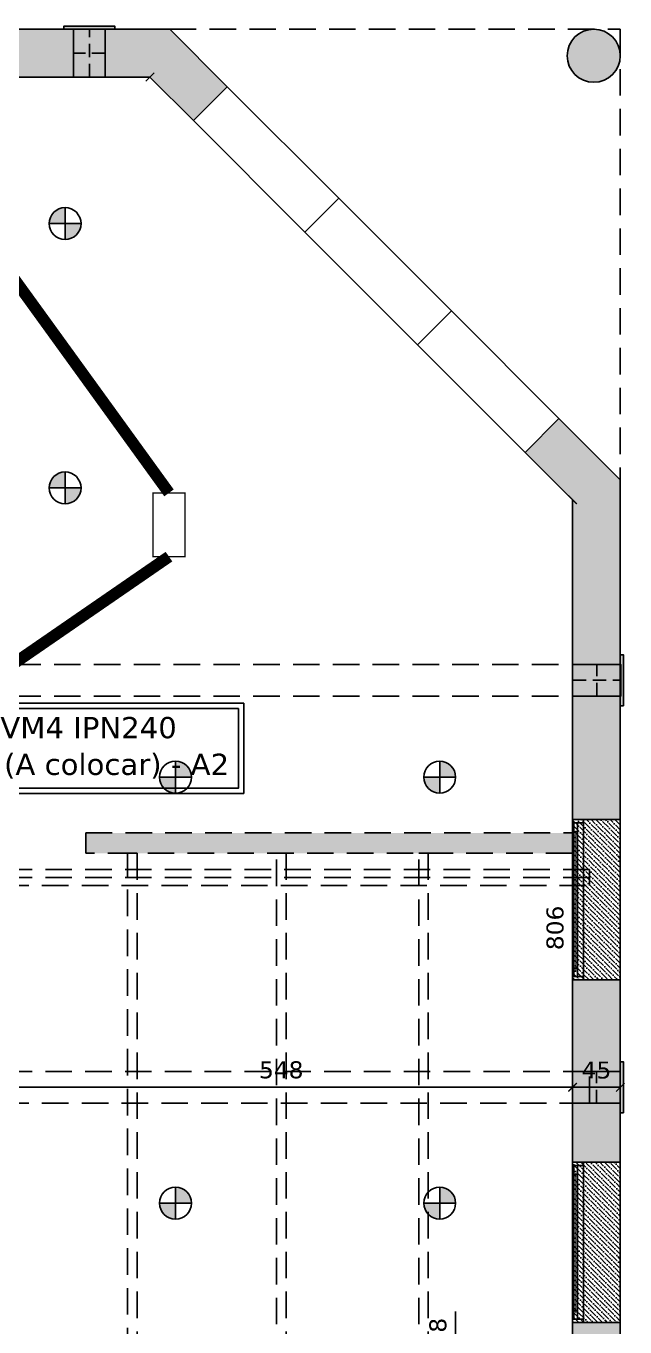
# Model space of a CAD drawing. Header units: millimetres. Extents: x 58411 to 366943, y -302717 to -95300.
# Drawn here: x 327891 to 333532, y -218416 to -206171 of the extents above; entities that cross this region are included whole.
import ezdxf

# ---------------------------------------------------------------- set-up
doc = ezdxf.new("R2010")
doc.units = ezdxf.units.MM
doc.header["$LTSCALE"] = 1000
doc.linetypes.add('HIDDEN', pattern=[0.375, 0.25, -0.125])
for name, color, linetype in [('A-Cotas 100', 191, 'Continuous'), ('A-Des-CAMARAS Existentes', 7, 'Continuous'), ('A-Des-Rejillas Existentes', 6, 'Continuous'), ('A-Estru-dinteles', 221, 'Continuous'), ('A-Mur-Nuevo', 5, 'Continuous'), ('A-Murex', 52, 'Continuous'), ('A-Muros', 3, 'Continuous'), ('A-Murvis', 1, 'Continuous'), ('A-Vigas Proy', 201, 'HIDDEN'), ('H-Hach mur exis', 24, 'Continuous'), ('I-Electricidad Nave', 2, 'Continuous')]:
    doc.layers.add(name, color=color, linetype=linetype)
doc.styles.add('A-Verdana', font='verdana.ttf')
doc.linetypes.add('FENCELINE1', pattern='A,6.35,-2.54,[133,ltypeshp.shx,S=2.54,R=0,X=-2.54,Y=0],-2.54,25.4', length=36.83)
doc.dimstyles.new('A-V-100', dxfattribs={"dimtxt": 160, "dimasz": 80, "dimexe": 0, "dimexo": 0, "dimgap": 80, "dimtad": 1, "dimdec": 0, "dimlfac": 0.1, "dimzin": 1, "dimtxsty": 'A-Verdana', "dimblk": 'ARCHTICK', "dimcen": 0, "dimclrd": 256, "dimclre": 24, "dimadec": 0, "dimazin": 0, "dimtfac": 1, "dimtdec": 0, "dimtmove": 0, "dimatfit": 3, "dimldrblk": 'DOTSMALL', "dimfxl": 1.25, "dimarcsym": 0})

# ---------------------------------------------------------------- blocks, each defined once
blk = doc.blocks.new('_ArchTick')
at = {"color": 0, "linetype": 'ByBlock', "const_width": 0.15}
blk.add_lwpolyline([(-0.5, -0.5), (0.5, 0.5)], dxfattribs=at)
blk = doc.blocks.new('*D220')
at = {"layer": 'A-Cotas 100', "lineweight": -2, "ltscale": 500, "transparency": 16777216}
blk.add_line((314359, -206651), (329059, -206651), dxfattribs=at)
at = {"layer": 'DEFPOINTS', "color": 0, "ltscale": 500, "transparency": 16777216}
for p in [(314359, -206651), (329059, -206651), (329059, -206651)]:
    blk.add_point(p, dxfattribs=at)
at = {"layer": 'A-Cotas 100', "lineweight": -2, "ltscale": 500, "transparency": 16777216, "xscale": 80, "yscale": 80, "zscale": 80, "rotation": 180}
blk.add_blockref('_ArchTick', (314359, -206651), dxfattribs=at)
at = {"layer": 'A-Cotas 100', "lineweight": -2, "ltscale": 500, "transparency": 16777216, "xscale": 80, "yscale": 80, "zscale": 80}
blk.add_blockref('_ArchTick', (329059, -206651), dxfattribs=at)
at = {"layer": 'A-Cotas 100', "color": 0, "ltscale": 500, "transparency": 16777216, "insert": (321709, -206487), "char_height": 160, "attachment_point": 5, "style": 'A-Verdana'}
blk.add_mtext('1470', dxfattribs=at)
blk = doc.blocks.new('_DotSmall')
at = {"color": 0, "linetype": 'ByBlock', "const_width": 0.5}
blk.add_lwpolyline([(-0.0625, 0, 1), (0.0625, 0, 1)], format="xyb", close=True, dxfattribs=at)
blk = doc.blocks.new('*D232')
at = {"layer": 'A-Cotas 100', "lineweight": -2, "ltscale": 500, "transparency": 16777216}
blk.add_line((327553, -216160), (333038, -216160), dxfattribs=at)
at = {"layer": 'DEFPOINTS', "color": 0, "ltscale": 500, "transparency": 16777216}
for p in [(327553, -216160), (333038, -216160), (333038, -216160)]:
    blk.add_point(p, dxfattribs=at)
at = {"layer": 'A-Cotas 100', "lineweight": -2, "ltscale": 500, "transparency": 16777216, "xscale": 80, "yscale": 80, "zscale": 80, "rotation": 180}
blk.add_blockref('_ArchTick', (327553, -216160), dxfattribs=at)
at = {"layer": 'A-Cotas 100', "lineweight": -2, "ltscale": 500, "transparency": 16777216, "xscale": 80, "yscale": 80, "zscale": 80}
blk.add_blockref('_ArchTick', (333038, -216160), dxfattribs=at)
at = {"layer": 'A-Cotas 100', "color": 0, "ltscale": 500, "transparency": 16777216, "insert": (330295, -215997), "char_height": 160, "attachment_point": 5, "style": 'A-Verdana'}
blk.add_mtext('548', dxfattribs=at)
blk = doc.blocks.new('*D233')
at = {"layer": 'A-Cotas 100', "lineweight": -2, "ltscale": 500, "transparency": 16777216}
blk.add_line((333038, -216160), (333488, -216160), dxfattribs=at)
at = {"layer": 'DEFPOINTS', "color": 0, "ltscale": 500, "transparency": 16777216}
for p in [(333038, -216160), (333488, -216160), (333488, -216160)]:
    blk.add_point(p, dxfattribs=at)
at = {"layer": 'A-Cotas 100', "lineweight": -2, "ltscale": 500, "transparency": 16777216, "xscale": 80, "yscale": 80, "zscale": 80, "rotation": 180}
blk.add_blockref('_ArchTick', (333038, -216160), dxfattribs=at)
at = {"layer": 'A-Cotas 100', "lineweight": -2, "ltscale": 500, "transparency": 16777216, "xscale": 80, "yscale": 80, "zscale": 80}
blk.add_blockref('_ArchTick', (333488, -216160), dxfattribs=at)
at = {"layer": 'A-Cotas 100', "color": 0, "ltscale": 500, "transparency": 16777216, "insert": (333263, -215999), "char_height": 160, "attachment_point": 5, "style": 'A-Verdana'}
blk.add_mtext('45', dxfattribs=at)
blk = doc.blocks.new('*D242')
at = {"layer": 'A-Cotas 100', "lineweight": -2, "ltscale": 500, "transparency": 16777216}
for p, q in [((331935, -218668), (331935, -218272)), ((332305, -218780), (331935, -218668)), ((332305, -218870), (332305, -218690))]:
    blk.add_line(p, q, dxfattribs=at)
at = {"layer": 'DEFPOINTS', "color": 0, "ltscale": 500, "transparency": 16777216}
for p in [(332305, -218690), (332305, -218690), (332305, -218870)]:
    blk.add_point(p, dxfattribs=at)
at = {"layer": 'A-Cotas 100', "lineweight": -2, "ltscale": 500, "transparency": 16777216, "xscale": 80, "yscale": 80, "zscale": 80}
for p, rotation in [((332305, -218690), 90), ((332305, -218870), 270)]:
    blk.add_blockref('_ArchTick', p, dxfattribs=dict(at, rotation=rotation))
at = {"layer": 'A-Cotas 100', "color": 0, "ltscale": 500, "transparency": 16777216, "insert": (331771, -218470), "char_height": 160, "attachment_point": 5, "rotation": 90, "style": 'A-Verdana'}
blk.add_mtext('18', dxfattribs=at)
blk = doc.blocks.new('*D243')
at = {"layer": 'A-Cotas 100', "lineweight": -2, "ltscale": 500, "transparency": 16777216}
blk.add_line((333038, -218690), (333038, -210630), dxfattribs=at)
at = {"layer": 'DEFPOINTS', "color": 0, "ltscale": 500, "transparency": 16777216}
for p in [(333038, -210630), (333038, -210630), (333038, -218690)]:
    blk.add_point(p, dxfattribs=at)
at = {"layer": 'A-Cotas 100', "lineweight": -2, "ltscale": 500, "transparency": 16777216, "xscale": 80, "yscale": 80, "zscale": 80}
for p, rotation in [((333038, -210630), 90), ((333038, -218690), 270)]:
    blk.add_blockref('_ArchTick', p, dxfattribs=dict(at, rotation=rotation))
at = {"layer": 'A-Cotas 100', "color": 0, "ltscale": 500, "transparency": 16777216, "insert": (332874, -214660), "char_height": 160, "attachment_point": 5, "rotation": 90, "style": 'A-Verdana'}
blk.add_mtext('806', dxfattribs=at)
blk = doc.blocks.new('equipo 400')
at = {"linetype": 'ByBlock'}
h = blk.add_hatch(color=200, dxfattribs=at)
h.paths.add_polyline_path([(592713, 500137), (593213, 500137), (593213, 500637, 0.414214)])
h.paths.add_polyline_path([(593213, 500137), (593213, 499637, 0.414214), (593713, 500137)])
for points in [[(593213, 500637), (593213, 499637)], [(592713, 500137), (593713, 500137)]]:
    blk.add_lwpolyline(points, dxfattribs=at)
blk.add_circle((593213, 500137), 500, dxfattribs=at)

msp = doc.modelspace()

# ---------------------------------------------------------------- hatches: boundary and pattern name
for points in [[(328337.663, -206650.675), (328637.663, -206650.675), (328637.663, -206200.675), (328337.663, -206200.675)], [(333037.663, -212179.002), (333037.663, -212479.002), (333492.663, -212479.002), (333492.663, -212179.002)], [(333037.663, -216010.186), (333037.663, -216310.186), (333487.663, -216310.186), (333487.663, -216010.186)]]:
    msp.add_hatch(color=140).paths.add_polyline_path(points)
h = msp.add_hatch(color=140)
edge = h.paths.add_edge_path()
edge.add_arc((333237.663, -206450.675), 250, 0, 360)
at = {"layer": 'A-Murex', "linetype": 'HIDDEN'}
h = msp.add_hatch(dxfattribs=at)
h.set_pattern_fill('ANSI36', color=256, scale=10, angle=270, style=0)
h.paths.add_polyline_path([(333487.663, -215148.254), (333037.663, -215148.254), (333037.663, -213640.934), (333487.663, -213640.934)])
h = msp.add_hatch(dxfattribs=at)
h.set_pattern_fill('ANSI36', color=256, scale=10, angle=270, style=0)
h.paths.add_polyline_path([(328453.256, -213765.305), (333037.663, -213765.305), (333037.663, -213957.021), (328453.256, -213957.021)])
h = msp.add_hatch(dxfattribs=at)
h.set_pattern_fill('ANSI36', color=256, scale=10, angle=270, style=0)
h.paths.add_polyline_path([(333037.663, -216865.504), (333487.663, -216865.504), (333487.663, -218372.824), (333037.663, -218372.824)])
at = {"layer": 'H-Hach mur exis', "ltscale": 500}
for points in [[(328337.663, -206200.675), (327747.663, -206200.675), (327747.663, -206650.675), (328337.663, -206650.675)], [(328727.663, -206170.675), (328247.663, -206170.675), (328247.663, -206200.675), (328727.663, -206200.675)], [(329245.022, -206200.675), (328637.663, -206200.675), (328637.663, -206650.675), (329058.626, -206650.675), (329468.748, -207060.797), (329786.946, -206742.599)], [(333487.663, -210443.316), (332910.384, -209866.037), (332592.186, -210184.235), (333037.663, -210629.712), (333037.663, -212179.002), (333487.663, -212179.002)], [(333517.663, -212089.002), (333487.663, -212089.002), (333487.663, -212179.002), (333492.663, -212179.002), (333492.663, -212479.002), (333487.663, -212479.002), (333487.663, -212569.002), (333517.663, -212569.002)], [(333487.663, -212479.002), (333037.663, -212479.002), (333037.663, -213640.934), (333487.663, -213640.934)], [(333487.663, -215148.254), (333037.663, -215148.254), (333037.663, -216010.186), (333198.666, -216010.186), (333487.663, -216010.186)], [(333517.663, -215920.186), (333487.663, -215920.186), (333487.663, -216400.186), (333517.663, -216400.186)], [(333487.663, -216310.186), (333037.663, -216310.186), (333037.663, -216865.504), (333487.663, -216865.504)], [(333487.663, -218690.208), (333487.663, -218372.824), (333037.663, -218372.824), (333037.663, -218690.239)]]:
    msp.add_hatch(color=256, dxfattribs=at).paths.add_polyline_path(points)

# ---------------------------------------------------------------- linework, layer by layer
at = {"color": 24, "linetype": 'HIDDEN', "ltscale": 0.5}
for p, q in [((328487.663, -206650.675), (328487.663, -206200.675)), ((328637.663, -206425.675), (328337.663, -206425.675)), ((333267.663, -212479.002), (333267.663, -212179.002)), ((333042.663, -212329.002), (333492.663, -212329.002)), ((333262.663, -216310.186), (333262.663, -216010.186)), ((333037.663, -216160.186), (333487.663, -216160.186))]:
    msp.add_line(p, q, dxfattribs=at)
at = {"color": 24}
for p, q in [((333050.663, -215038.253), (333050.663, -213755.363)), ((333085.663, -215038.253), (333085.663, -213755.363)), ((333050.663, -218262.824), (333050.663, -216979.933)), ((333085.663, -218262.824), (333085.663, -216979.933))]:
    msp.add_line(p, q, dxfattribs=at)
at = {"color": 5}
for points in [[(328337.663, -206650.675), (328637.663, -206650.675), (328637.663, -206200.675), (328337.663, -206200.675)], [(333037.663, -212179.002), (333037.663, -212479.002), (333492.663, -212479.002), (333492.663, -212179.002)], [(333037.663, -216010.186), (333037.663, -216310.186), (333487.663, -216310.186), (333487.663, -216010.186)]]:
    msp.add_lwpolyline(points, close=True, dxfattribs=at)
at = {"color": 7}
for points in [[(333487.663, -213640.934), (333037.663, -213640.934), (333037.663, -215148.254), (333487.663, -215148.254)], [(333487.663, -216865.504), (333037.663, -216865.504), (333037.663, -218372.824), (333487.663, -218372.824)]]:
    msp.add_lwpolyline(points, close=True, dxfattribs=at)
for points in [[(333037.663, -213640.935), (333037.663, -215148.254)], [(333141.663, -213640.935), (333141.663, -215148.254)], [(333037.663, -216865.505), (333037.663, -218372.824)], [(333141.663, -216865.505), (333141.663, -218372.824)]]:
    msp.add_lwpolyline(points, dxfattribs=at)
at = {"color": 1}
for points in [[(333037.663, -213640.935), (333037.663, -213670.935), (333141.663, -213670.935), (333141.663, -213640.935)], [(333037.663, -215148.254), (333037.663, -215118.253), (333141.663, -215118.253), (333141.663, -215148.254)], [(333085.663, -215038.253), (333085.663, -215038.253), (333085.663, -215118.253), (333050.663, -215118.253), (333050.663, -215038.253), (333085.663, -215038.253)], [(333037.663, -216865.505), (333037.663, -216895.505), (333141.663, -216895.505), (333141.663, -216865.505)], [(333085.663, -218262.824), (333085.663, -218262.824), (333085.663, -218342.824), (333050.663, -218342.824), (333050.663, -218262.824), (333085.663, -218262.824)], [(333037.663, -218372.824), (333037.663, -218342.824), (333141.663, -218342.824), (333141.663, -218372.824)]]:
    msp.add_lwpolyline(points, dxfattribs=at)
for points in [[(333050.663, -213755.363), (333050.663, -213670.935), (333085.663, -213670.935), (333085.663, -213755.363)], [(333050.663, -216979.933), (333050.663, -216895.505), (333085.663, -216895.505), (333085.663, -216979.933)]]:
    msp.add_lwpolyline(points, close=True, dxfattribs=at)
at = {"color": 4, "const_width": 10}
for points in [[(333068.163, -213743.363), (333068.163, -215060.006)], [(333068.163, -216967.933), (333068.163, -218284.576)]]:
    msp.add_lwpolyline(points, dxfattribs=at)
at = {"layer": 'A-Des-CAMARAS Existentes', "ltscale": 500, "const_width": 12}
msp.add_lwpolyline([(329387.663, -210565.305), (329387.663, -211165.305), (329087.663, -211165.305), (329087.663, -210565.305)], close=True, dxfattribs=at)
at = {"layer": 'A-Des-Rejillas Existentes', "ltscale": 500, "const_width": 110}
for points in [[(329237.663, -210565.305), (326750.578, -207129.23)], [(326583.385, -212993.277), (329237.663, -211165.305)]]:
    msp.add_lwpolyline(points, dxfattribs=at)
at = {"layer": 'A-Estru-dinteles', "color": 7, "ltscale": 500}
msp.add_lwpolyline([(327547.634, -212546.013), (329941.943, -212546.013), (329941.943, -213394.804), (327547.634, -213394.804)], close=True, dxfattribs=at)
at = {"layer": 'A-Estru-dinteles', "ltscale": 500}
msp.add_lwpolyline([(327597.634, -212596.013), (329891.943, -212596.013), (329891.943, -213344.804), (327597.634, -213344.804)], close=True, dxfattribs=at)
at = {"layer": 'A-Mur-Nuevo', "ltscale": 500}
msp.add_circle((333237.663, -206450.675), 250, dxfattribs=at)
at = {"layer": 'A-Murex', "linetype": 'HIDDEN'}
for points in [[(333487.663, -215148.254), (333037.663, -215148.254), (333037.663, -213640.934), (333487.663, -213640.934)], [(333037.663, -216865.504), (333487.663, -216865.504), (333487.663, -218372.824), (333037.663, -218372.824)]]:
    msp.add_lwpolyline(points, close=True, dxfattribs=at)
msp.add_lwpolyline([(328453.256, -213765.305), (333037.663, -213765.305), (333037.663, -213957.021), (328453.256, -213957.021), (328453.256, -213765.305)], dxfattribs=at)
at = {"layer": 'A-Muros'}
msp.add_line((333037.663, -213640.934), (333487.663, -213640.934), dxfattribs=at)
for points in [[(329786.946, -206742.599), (329245.022, -206200.675), (327747.663, -206200.675), (327747.663, -206650.675), (329058.626, -206650.675), (329468.748, -207060.797), (329786.946, -206742.599)], [(328727.663, -206200.675), (328727.663, -206170.675), (328247.663, -206170.675), (328247.663, -206200.675)], [(328337.663, -206650.675), (328337.663, -206200.675)], [(332592.186, -210184.235), (332910.384, -209866.037)], [(333487.663, -213640.934), (333487.663, -210443.316), (332910.384, -209866.037)], [(333037.663, -213640.934), (333037.663, -210629.712), (332592.186, -210184.235)], [(333487.663, -212569.002), (333517.663, -212569.002), (333517.663, -212089.002), (333487.663, -212089.002)], [(333042.663, -212179.002), (333492.663, -212179.002)], [(333037.663, -213957.021), (333037.663, -213765.305)], [(333487.663, -216865.504), (333487.663, -215148.254), (333037.663, -215148.254), (333037.663, -216865.504), (333487.663, -216865.504)], [(333487.663, -216400.186), (333517.663, -216400.186), (333517.663, -215920.186), (333487.663, -215920.186)], [(333037.663, -217181.591), (333037.663, -216989.875)], [(333487.663, -220509.712), (333487.663, -218372.824), (333037.663, -218372.824), (333037.663, -218689.712), (330137.663, -218689.712)]]:
    msp.add_lwpolyline(points, dxfattribs=at)
at = {"layer": 'A-Muros', "color": 0, "linetype": 'HIDDEN'}
msp.add_lwpolyline([(329245.022, -206200.675), (333487.663, -206200.675), (333487.663, -210443.316)], dxfattribs=at)
at = {"layer": 'A-Murvis'}
for points in [[(330836.013, -207791.665), (329786.946, -206742.599)], [(330517.815, -208109.863), (329468.748, -207060.797)], [(330517.815, -208109.863), (330836.013, -207791.665)], [(331896.673, -208852.326), (330836.013, -207791.665)], [(331578.475, -209170.524), (330517.815, -208109.863)], [(331578.475, -209170.524), (331896.673, -208852.326)], [(332910.384, -209866.037), (331896.673, -208852.326)], [(332592.186, -210184.235), (331578.475, -209170.524)]]:
    msp.add_lwpolyline(points, dxfattribs=at)
at = {"layer": 'A-Vigas Proy'}
for points in [[(324405.629, -212179.002), (333042.663, -212179.002)], [(324405.629, -212479.002), (333042.663, -212479.002)], [(333198.666, -214186.61), (327291.597, -214186.61)], [(333198.666, -216160.186), (327291.597, -216160.186)]]:
    msp.add_lwpolyline(points, dxfattribs=at)
for points in [[(328937.101, -219799.647), (328847.101, -219799.647), (328847.101, -213957.676), (328937.101, -213957.676)], [(330340.46, -218766.189), (330250.46, -218766.189), (330250.46, -213957.676), (330340.46, -213957.676)], [(331679.304, -218766.189), (331589.304, -218766.189), (331589.304, -213957.676), (331679.304, -213957.676)], [(327291.597, -214261.61), (333198.666, -214261.61), (333198.666, -214111.61), (327291.597, -214111.61)], [(327291.597, -216310.186), (333198.666, -216310.186), (333198.666, -216010.186), (327291.597, -216010.186)]]:
    msp.add_lwpolyline(points, close=True, dxfattribs=at)

# ---------------------------------------------------------------- block references
at = {"layer": 'I-Electricidad Nave', "linetype": 'FENCELINE1', "xscale": 0.3000000000029104, "yscale": 0.3000000000029104, "zscale": 0.3}
for p in [(150295.568, -358071.431), (150295.568, -360559.487)]:
    msp.add_blockref('equipo 400', p, dxfattribs=at)
at = {"layer": 'I-Electricidad Nave', "linetype": 'FENCELINE1', "xscale": 0.3000000000029104, "yscale": 0.3000000000465661, "zscale": 0.3, "rotation": 270}
for p in [(179257.692, -35277.033), (181745.748, -35277.033), (179257.692, -39286.623), (181745.748, -39286.623)]:
    msp.add_blockref('equipo 400', p, dxfattribs=at)

# ---------------------------------------------------------------- texts
at = {"layer": 'A-Estru-dinteles', "color": 1, "ltscale": 500, "style": 'A-Verdana'}
for s, p in [('VM4 IPN240', (327649.775, -212874.47)), ('(A colocar) - A2', (327684.633, -213219.991))]:
    msp.add_text(s, height=200, dxfattribs=at).set_placement(p)

# ---------------------------------------------------------------- dimensions: what is measured, and where the dimension line sits
at = {"layer": 'A-Cotas 100', "ltscale": 500}
for base, p1, p2, picture, middle in [((329058.626, -206650.675), (314358.626, -206650.675), (329058.626, -206650.675), '*D220', (321708.626, -206487.398)), ((333037.663, -216160.186), (327553.256, -216160.186), (333037.663, -216160.186), '*D232', (330295.46, -215996.532)), ((333487.663, -216160.186), (333037.663, -216160.186), (333487.663, -216160.186), '*D233', (333262.663, -215998.52))]:
    dim = msp.add_linear_dim(base=base, p1=p1, p2=p2, dimstyle='A-V-100', override={"dimtmove": 1}, dxfattribs=at)
    dim.commit()
    dim.dimension.update_dxf_attribs({"geometry": picture, "text_midpoint": middle})
for base, p1, p2, picture, middle in [((333037.663, -210629.712), (333037.663, -218689.712), (333037.663, -210629.712), '*D243', (332874.01, -214659.712)), ((332305.468, -218689.712), (332305.468, -218869.712), (332305.468, -218689.712), '*D242', (331770.855, -218588.424))]:
    dim = msp.add_linear_dim(base=base, p1=p1, p2=p2, angle=90, dimstyle='A-V-100', override={"dimtmove": 1}, dxfattribs=at)
    dim.commit()
    dim.dimension.update_dxf_attribs({"geometry": picture, "text_midpoint": middle})

doc.saveas('drawing.dxf')
